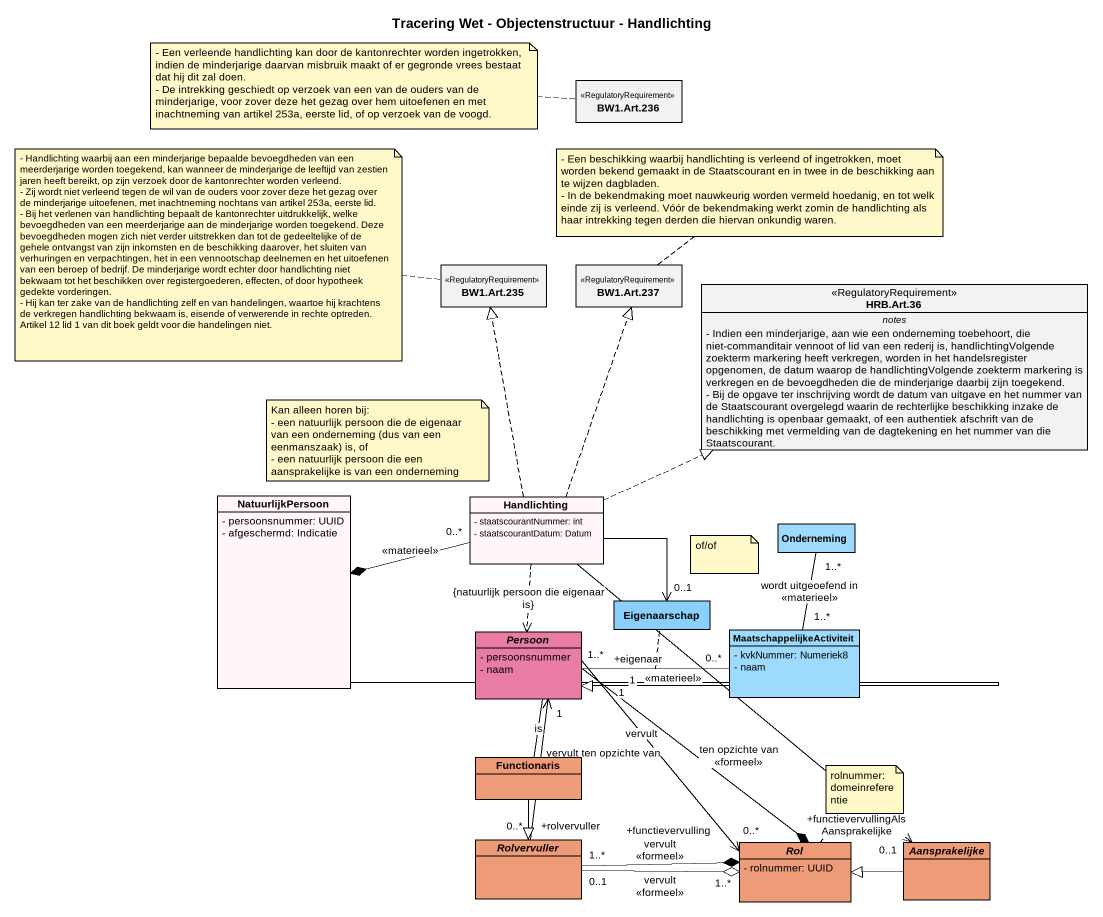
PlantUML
@startuml
title Tracering Wet - Objectenstructuur - Handlichting
hide circle
hide empty members
skinparam classAttributeIconSize 0
class "BW1.Art.236" as BW1_Art_236 <<RegulatoryRequirement>>
class "BW1.Art.235" as BW1_Art_235 <<RegulatoryRequirement>>
class "BW1.Art.237" as BW1_Art_237 <<RegulatoryRequirement>>
class "HRB.Art.36" as HRB_Art_36 <<RegulatoryRequirement>> {
  -- notes --
  - Indien een minderjarige, aan wie een onderneming toebehoort, die niet-commanditair vennoot of lid van een rederij is, handlichtingVolgende zoekterm markering heeft verkregen, worden in het handelsregister opgenomen, de datum waarop de handlichtingVolgende zoekterm markering is verkregen en de bevoegdheden die de minderjarige daarbij zijn toegekend.
  - Bij de opgave ter inschrijving wordt de datum van uitgave en het nummer van de Staatscourant overgelegd waarin de rechterlijke beschikking inzake de handlichting is openbaar gemaakt, of een authentiek afschrift van de beschikking met vermelding van de dagtekening en het nummer van die Staatscourant.
}
class NatuurlijkPersoon #FFF5FA {
  - persoonsnummer: UUID
  - afgeschermd: Indicatie
}
class Handlichting #FFF5FA {
  - staatscourantNummer: int
  - staatscourantDatum: Datum
}
class Onderneming #9EDAFD
class Eigenaarschap #89D1FC
abstract class Persoon #E87CA4 {
  - persoonsnummer
  - naam
}
class MaatschappelijkeActiviteit #9EDAFD {
  - kvkNummer: Numeriek8
  - naam
}
class Functionaris #EE9B78
abstract class Rolvervuller #EE9B78
abstract class Rol #EE9B78 {
  - rolnummer: UUID
}
abstract class Aansprakelijke #EE9B78
NatuurlijkPersoon -right-|> Persoon
Handlichting .up.|> BW1_Art_235
Handlichting .up.|> BW1_Art_237
Handlichting .right.|> HRB_Art_36
Handlichting "0..*" -left-* NatuurlijkPersoon : <<materieel>>
Handlichting --> "0..1" Eigenaarschap
Handlichting ..> Persoon : {natuurlijk persoon die eigenaar is}
Handlichting --> "+functievervullingAlsAansprakelijke\n0..1" Aansprakelijke
Persoon "1..*" --* Rol : ten opzichte van\n<<formeel>>
Persoon "1" --> "+functievervulling\n0..*" Rol : vervult
MaatschappelijkeActiviteit "1..*" -up- "1..*" Onderneming : wordt uitgeoefend in\n<<materieel>>
MaatschappelijkeActiviteit "0..*" -left- "+eigenaar\n1" Persoon : <<materieel>>
(MaatschappelijkeActiviteit, Persoon) .. Eigenaarschap
Functionaris -up- Persoon : is
Functionaris --|> Rolvervuller
Functionaris --|> Rolvervuller
Rolvervuller "+rolvervuller\n0..*" -up-> "1" Persoon : vervult ten opzichte van
Rolvervuller "1..*" -right-* Rol : vervult\n<<formeel>>
Rolvervuller "0..1" -right-o "1..*" Rol : vervult\n<<formeel>>
Aansprakelijke -left-|> Rol
Aansprakelijke -left-|> Rol
note left of BW1_Art_236
  - Een verleende handlichting kan door de kantonrechter worden ingetrokken, indien de minderjarige daarvan misbruik maakt of er gegronde vrees bestaat dat hij dit zal doen.
  - De intrekking geschiedt op verzoek van een van de ouders van de minderjarige, voor zover deze het gezag over hem uitoefenen en met inachtneming van artikel 253a, eerste lid, of op verzoek van de voogd.
end note
note left of BW1_Art_235
  - Handlichting waarbij aan een minderjarige bepaalde bevoegdheden van een meerderjarige worden toegekend, kan wanneer de minderjarige de leeftijd van zestien jaren heeft bereikt, op zijn verzoek door de kantonrechter worden verleend.
  - Zij wordt niet verleend tegen de wil van de ouders voor zover deze het gezag over de minderjarige uitoefenen, met inachtneming nochtans van artikel 253a, eerste lid.
  - Bij het verlenen van handlichting bepaalt de kantonrechter uitdrukkelijk, welke bevoegdheden van een meerderjarige aan de minderjarige worden toegekend. Deze bevoegdheden mogen zich niet verder uitstrekken dan tot de gedeeltelijke of de gehele ontvangst van zijn inkomsten en de beschikking daarover, het sluiten van verhuringen en verpachtingen, het in een vennootschap deelnemen en het uitoefenen van een beroep of bedrijf. De minderjarige wordt echter door handlichting niet bekwaam tot het beschikken over registergoederen, effecten, of door hypotheek gedekte vorderingen.
  - Hij kan ter zake van de handlichting zelf en van handelingen, waartoe hij krachtens de verkregen handlichting bekwaam is, eisende of verwerende in rechte optreden. Artikel 12 lid 1 van dit boek geldt voor die handelingen niet.
end note
note top of BW1_Art_237
  - Een beschikking waarbij handlichting is verleend of ingetrokken, moet worden bekend gemaakt in de Staatscourant en in twee in de beschikking aan te wijzen dagbladen.
  - In de bekendmaking moet nauwkeurig worden vermeld hoedanig, en tot welk einde zij is verleend. Vóór de bekendmaking werkt zomin de handlichting als haar intrekking tegen derden die hiervan onkundig waren.
end note
note as N4
  Kan alleen horen bij:
  - een natuurlijk persoon die de eigenaar van een onderneming (dus van een eenmanszaak) is, of
  - een natuurlijk persoon die een aansprakelijke is van een onderneming
end note
note as N5
  of/of
end note
note top of Rol : rolnummer: domeinreferentie
@enduml
